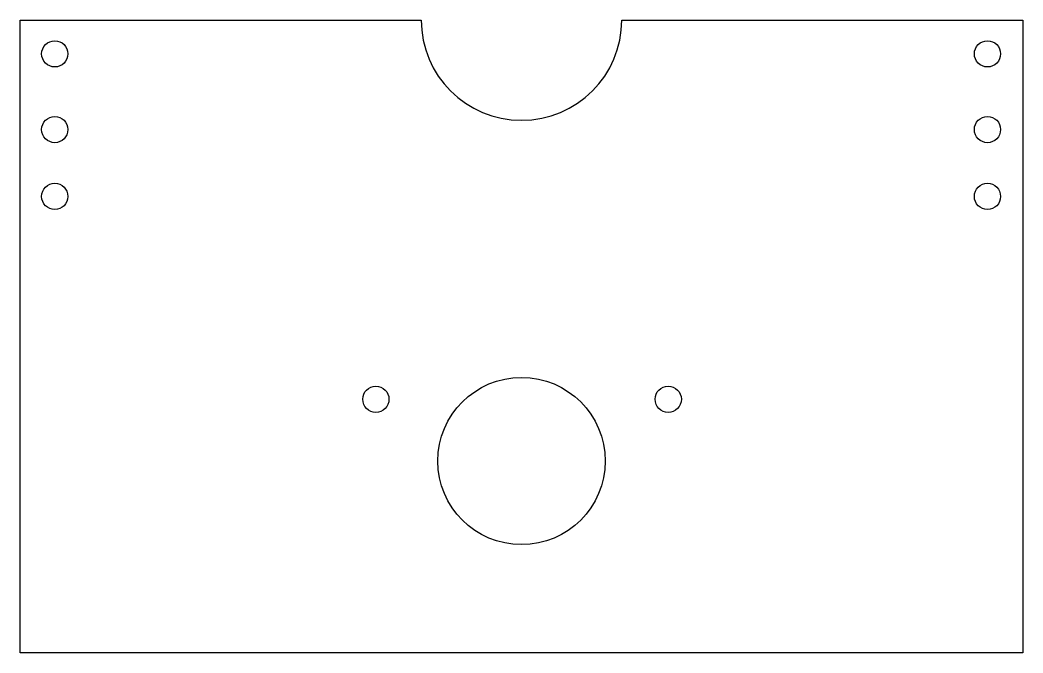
# Model space of a CAD drawing. Header units: millimetres. Extents: x -21 to 99, y 105 to 181.
import ezdxf

# ---------------------------------------------------------------- set-up
doc = ezdxf.new("R2010")
doc.units = ezdxf.units.MM
doc.layers.get('0').update_dxf_attribs({"linetype": 'CONTINUOUS'})

msp = doc.modelspace()

# ---------------------------------------------------------------- linework, layer by layer
msp.add_lwpolyline([(27.38, 180.75, 0.999292), (51.39, 180.75), (99.39, 180.75), (99.39, 105), (-20.61, 105), (-20.61, 180.75)], format="xyb", close=True)
for centre, radius in [((-16.46, 176.7), 1.57), ((95.14, 176.7), 1.57), ((-16.46, 167.64), 1.57), ((95.14, 167.64), 1.57), ((-16.46, 159.64), 1.57), ((95.14, 159.64), 1.57), ((21.96, 135.36), 1.57), ((39.39, 127.97), 10.01), ((56.94, 135.36), 1.57)]:
    msp.add_circle(centre, radius)

doc.saveas('drawing.dxf')
